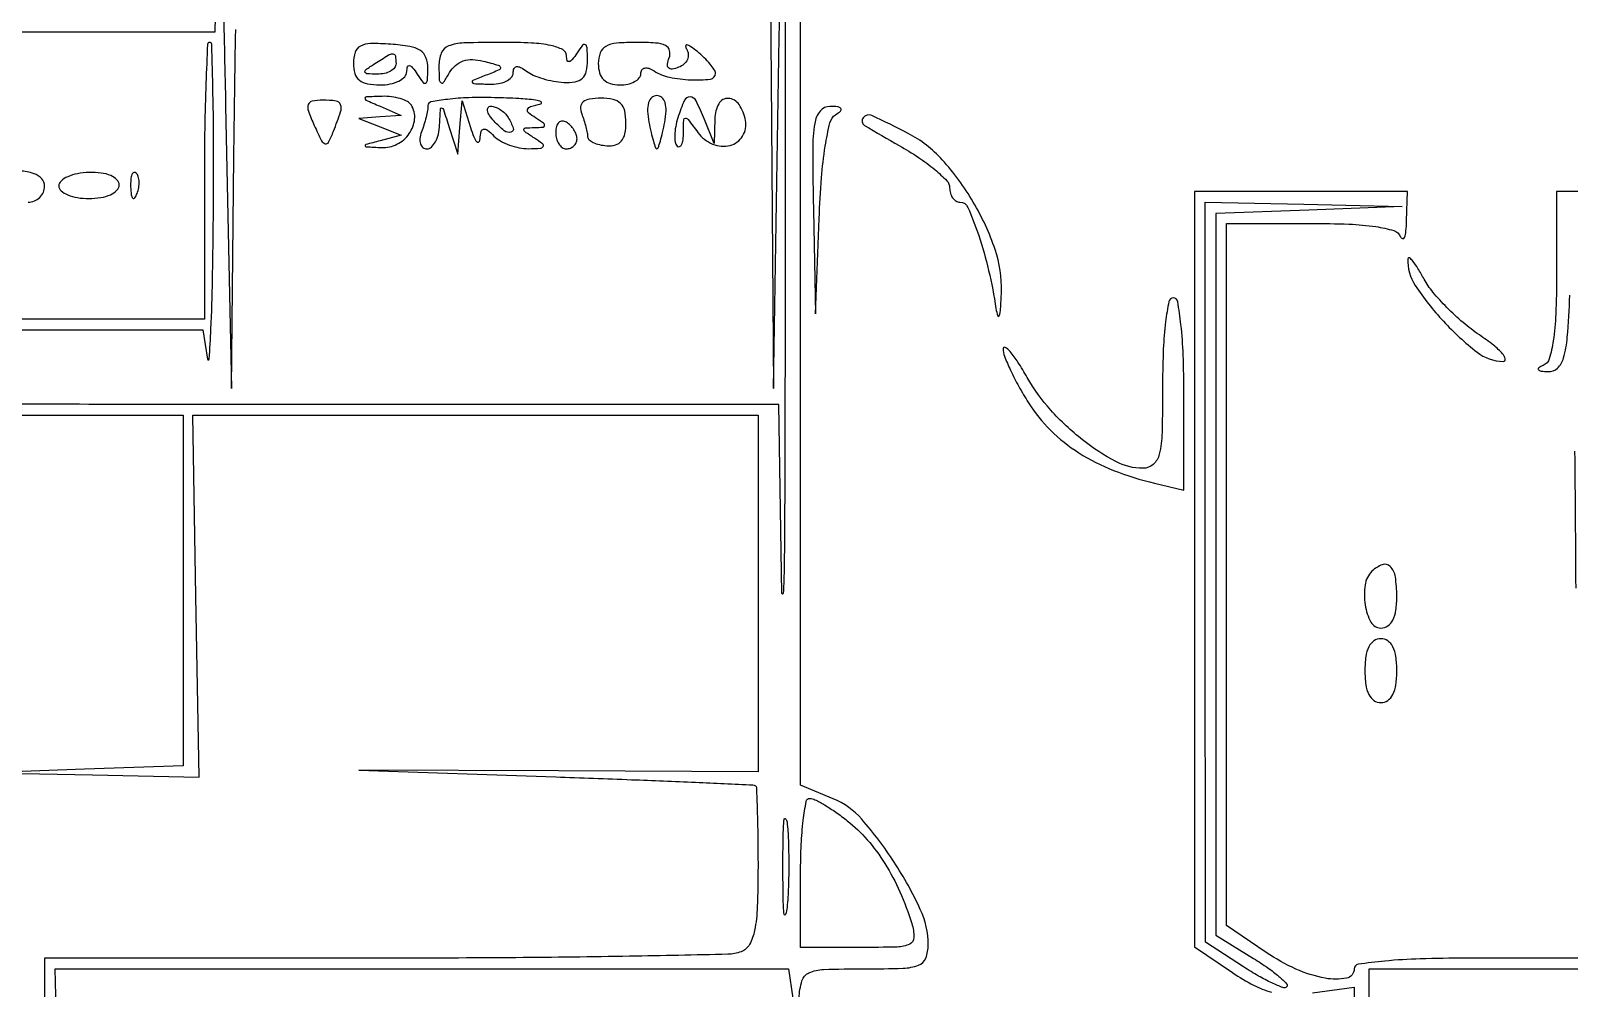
# Model space of a CAD drawing. Extents: x 23 to 255, y 40 to 184.
# Drawn here: x 200.56 to 212.79, y 77.51 to 85.11 of the extents above; entities that cross this region are included whole.
import ezdxf

# ---------------------------------------------------------------- set-up
doc = ezdxf.new("R2010")
doc.units = 0
doc.header["$MEASUREMENT"] = 0

msp = doc.modelspace()

# ---------------------------------------------------------------- linework, layer by layer
for points in [[(207.919475, 175.632891, 0.000007), (191.762556, 175.634099, 0.00002), (173.0434, 175.634494, 0.000013), (151.49745, 175.633531)], [(206.553871, 86.160911, -0.000121), (206.554722, 83.5002, -0.00052), (206.553199, 81.917255, -0.001675), (206.547565, 80.864249, -0.01525), (206.538955, 80.64471, -0.957676), (206.529879, 80.64495), (206.504696, 82.1466), (201.902998, 82.1466, -0.000942), (199.554552, 82.151025, -0.004749)], [(206.665124, 77.43015, -0.057839), (206.688697, 77.567491, -0.219625), (206.744539, 77.631428, -0.098052), (206.860644, 77.658004, -0.007384), (207.1854, 77.6628, 0.007786), (207.492714, 77.667586, 0.08222), (207.615417, 77.691848, 0.211928), (207.672397, 77.747874, 0.09537), (207.692206, 77.85315, 0.108249), (207.629182, 78.135213, 0.035316), (207.421251, 78.510381, 0.035092), (207.164001, 78.851001, 0.115787), (206.937037, 79.014148), (206.6778, 79.121527), (206.6778, 83.454773), (206.6778, 87.788018)], [(206.423614, 87.1803), (206.443217, 84.7269), (206.462819, 82.2735), (206.5086, 85.0653, -0.000489), (206.535989, 86.641521, -0.976375)], [(200.462304, 85.1076), (202.0248, 85.1076), (202.043831, 85.93245, -0.844521)], [(202.090189, 85.327725, -0.001445), (202.1094, 84.5154), (202.155939, 82.2735), (202.174969, 84.11355, -0.002086), (202.189644, 85.124468, -0.014727)], [(200.4597, 82.7388), (201.928961, 82.7388), (201.964205, 82.50615, 0.892515), (201.97864, 82.506683, 0.008665), (201.992819, 82.745674, 0.005634), (202.004796, 83.136123, 0.002544), (202.012124, 83.64825, 0.002883), (202.013945, 84.175396, 0.004808), (202.008651, 84.619167, 0.000929), (201.999588, 85.006338, 0.406834), (201.9825, 85.023, 0.401318), (201.965307, 85.006551, 0.001446), (201.952626, 84.699934, 0.006006), (201.94324, 84.344913, 0.003604), (201.9402, 83.9232), (201.9402, 82.8234), (200.455478, 82.8234)], [(200.539307, 83.754, 0.095165), (200.58965, 83.763669, 0.09695), (200.632456, 83.791277, 0.098802), (200.661113, 83.832477, 0.103052), (200.6712, 83.8809, 0.188641), (200.648132, 83.939866, 0.12648), (200.5866, 83.9796, 0.063857), (200.474404, 84.001668, 0.016668)], [(212.8536, 77.7474), (211.9653, 77.7474, 0.007593), (211.601306, 77.741872, 0.016146), (211.320225, 77.724236, 0.011579), (211.108515, 77.699114, 0.373418), (211.077, 77.6628, -0.360515), (211.015142, 77.588159, -0.092876), (210.846488, 77.587902, -0.059755), (210.61399, 77.660602, -0.043633), (210.377539, 77.79275), (210.0618, 78.0073), (210.0618, 80.79605), (210.0618, 83.5848), (210.73155, 83.5848, -0.009777), (211.035308, 83.57886, -0.02707), (211.248091, 83.558963, -0.03535), (211.390885, 83.527327, -0.228498), (211.443971, 83.47905, 0.239112), (211.460451, 83.464658, 0.378789), (211.476069, 83.472705, 0.068218), (211.488022, 83.5227, 0.017437), (211.493321, 83.60595), (211.5, 83.8386), (210.654, 83.8386), (209.808, 83.8386), (209.808, 80.83835), (209.808, 77.8381), (210.110607, 77.632473, 0.028637), (210.277157, 77.532731, 0.058483), (210.419245, 77.478356, 0.061239)], [(212.9805, 83.8386), (212.6844, 83.8386), (212.6844, 83.16885, -0.009777), (212.67846, 82.865092, -0.02707), (212.658563, 82.652309, -0.03535), (212.626927, 82.509515, -0.228498), (212.57865, 82.456429, 0.045284), (212.543203, 82.438243, 0.443562), (212.540655, 82.423509, 0.197566), (212.560961, 82.411963, 0.020164), (212.617244, 82.407079, 0.206237), (212.691785, 82.435182, 0.131979), (212.740173, 82.515712, 0.050189), (212.769807, 82.680135, 0.007615), (212.790784, 83.01375, -0.95659)], [(200.3328, 82.062), (201.771, 82.062), (201.771, 80.669275), (201.771, 79.276549), (200.98845, 79.248633), (200.2059, 79.220716), (201.0519, 79.203049), (201.8979, 79.185383), (201.872893, 80.623691), (201.847885, 82.062), (204.093643, 82.062), (206.3394, 82.062), (206.339504, 80.64495), (206.339608, 79.2279), (204.753254, 79.234377), (203.1669, 79.240853), (204.732, 79.187231, -0.000931), (205.333582, 79.165498, -0.001521), (205.843565, 79.14457, -0.00016), (206.298997, 79.124347, -0.154213), (206.31825, 79.117304, -0.222552), (206.326837, 79.100651, -0.001298), (206.333187, 78.922064, -0.005072), (206.337875, 78.716495, -0.003164), (206.3394, 78.475551, -0.008934), (206.333664, 78.154584, -0.039888), (206.311988, 77.967701, -0.076697), (206.271568, 77.856382, -0.17758), (206.205581, 77.798751, -0.086447), (206.099756, 77.777966, -0.00084), (205.317863, 77.762484, -0.002753), (204.416121, 77.751112, -0.001776), (203.371481, 77.7474), (200.6712, 77.7474), (200.6712, 70.992791)], [(212.828311, 81.775648, -0.001036), (212.83679, 80.68725)], [(210.745107, 77.471362), (211.077, 77.515878), (211.077, 73.063239, -0.00101)]]:
    msp.add_lwpolyline(points, format="xyb")
for points in [[(203.1246, 84.85645, 0.073164), (203.136494, 84.775601, 0.150196), (203.17178, 84.722935, 0.126389), (203.23548, 84.693652, 0.044891), (203.3361, 84.6846, 0.047987), (203.417137, 84.692395, 0.067455), (203.485852, 84.715664, 0.087009), (203.532418, 84.749959, 0.189774), (203.548895, 84.79035, -0.066727), (203.554535, 84.828836, -0.405416), (203.570369, 84.837937, -0.167501), (203.594956, 84.821809, -0.021149), (203.6322, 84.7692, 0.01744), (203.677604, 84.704044, 0.37449), (203.698815, 84.699509, 0.258423), (203.712657, 84.721635, 0.011442), (203.715505, 84.815359, 0.08824), (203.700749, 84.902081, 0.163068), (203.656953, 84.957605, 0.103991), (203.572347, 84.990656, 0.024489), (203.4207, 85.008359, 0.019929), (203.260938, 85.012736, 0.115905), (203.179738, 84.992586, 0.198075), (203.13852, 84.944213, 0.078813)], [(203.803973, 84.83265, 0.008174), (203.807224, 84.723792, 0.252227), (203.820699, 84.70133, 0.400911), (203.840931, 84.705988, 0.01339), (203.888373, 84.782482, -0.081462), (203.935842, 84.839887, -0.097303), (203.996549, 84.874912, -0.089059), (204.07037, 84.886194, -0.05751), (204.15622, 84.874019, -0.006112), (204.275987, 84.84113, -0.283222), (204.292377, 84.823128, -0.351724), (204.282032, 84.803724, -0.007884), (204.17757, 84.760933, 0.004317), (204.073381, 84.71912, 0.402418), (204.067359, 84.705465, 0.302768), (204.081361, 84.695193, 0.003438), (204.20325, 84.690546, 0.04797), (204.276104, 84.695262, 0.069339), (204.337685, 84.714241, 0.091185), (204.379103, 84.743765, 0.194822), (204.3936, 84.779559, -0.100218), (204.400744, 84.814841, -0.263522), (204.420487, 84.830036, -0.159567), (204.452944, 84.824269, -0.038836), (204.49935, 84.794526, 0.060579), (204.553368, 84.763123, 0.027863), (204.629951, 84.73518, 0.027099), (204.714816, 84.714415, 0.033718), (204.79545, 84.704825, 0.053052), (204.886772, 84.709857, 0.147776), (204.943858, 84.737748, 0.151742), (204.975053, 84.792015, 0.056942), (204.984505, 84.880208, 0.011329), (204.981573, 84.979032, 0.231174), (204.967467, 85.004448, 0.399873), (204.945635, 85.001126, 0.021309), (204.9012, 84.9384, -0.021149), (204.863956, 84.885791, -0.167501), (204.839369, 84.869663, -0.405416), (204.823535, 84.878764, -0.066727), (204.817895, 84.91725, 0.281439), (204.787973, 84.964878, 0.06416), (204.693985, 84.99739, 0.038683), (204.539437, 85.017211, 0.012558), (204.309, 85.023, 0.007724), (204.00125, 85.018246, 0.082574), (203.879056, 84.994026, 0.214274), (203.82274, 84.938023, 0.09517)], [(205.0704, 84.8538, 0.072254), (205.081131, 84.779931, 0.124864), (205.1127, 84.7269, 0.124864), (205.165731, 84.695331, 0.072254), (205.2396, 84.6846, 0.050979), (205.304342, 84.691218, 0.070927), (205.359098, 84.710918, 0.09101), (205.395912, 84.739994, 0.182172), (205.4088, 84.774193, -0.13881), (205.417174, 84.803775, -0.207027), (205.43889, 84.818979, -0.138079), (205.472745, 84.81654, -0.056137), (205.51455, 84.795906, 0.091637), (205.635505, 84.746485, 0.041111), (205.806557, 84.725347, 0.039091), (205.960973, 84.73112, 0.380772), (206.001, 84.77606, 0.146074), (205.992288, 84.805246, 0.027672), (205.958953, 84.850439, 0.027445), (205.912662, 84.900557, 0.022175), (205.85786, 84.949191, 0.017352), (205.805623, 84.98864, 0.097786), (205.773821, 85.002733, 0.514661), (205.764147, 84.994103, 0.10832), (205.772774, 84.968415, -0.119695), (205.785392, 84.927851, -0.121216), (205.777906, 84.886226, -0.110386), (205.75093, 84.849923, -0.086573), (205.708723, 84.824673, -0.052218), (205.657267, 84.810871, -0.241428), (205.62888, 84.820155, -0.239714), (205.619723, 84.848702, -0.051608), (205.63366, 84.900408, 0.156057), (205.636924, 84.957818, 0.22219), (205.604897, 84.996614, 0.093137), (205.52521, 85.017614, 0.017987), (205.375551, 85.023, 0.021221), (205.215324, 85.016197, 0.105743), (205.129694, 84.990123, 0.178999), (205.085729, 84.939001, 0.089243)], [(203.463, 84.8538, -0.17131), (203.451643, 84.821625, -0.095191), (203.41951, 84.794432, -0.075283), (203.371585, 84.77627, -0.055234), (203.31495, 84.770495, -0.011938), (203.232134, 84.773198, -0.327416), (203.216261, 84.786281, -0.309569), (203.223547, 84.806133, -0.011213), (203.2938, 84.8538, -0.007234), (203.400635, 84.920671, -0.137048), (203.438272, 84.931184, -0.364836), (203.457759, 84.914782, -0.042895)], [(203.3361, 84.5154), (203.5053, 84.442692), (203.3361, 84.4308), (203.1669, 84.418908), (203.3361, 84.351657), (203.5053, 84.284407), (203.3361, 84.240517, 0.002038), (203.223162, 84.21073, 0.40244), (203.217619, 84.201558, 0.333575), (203.226693, 84.193833, 0.001815), (203.348199, 84.186814, 0.132543), (203.47074, 84.212865, 0.121544), (203.568275, 84.297538, 0.130462), (203.610919, 84.412746, 0.163593), (203.585182, 84.523034, 0.133501), (203.553986, 84.552201, 0.047637), (203.497139, 84.575645, 0.043106), (203.426696, 84.590644, 0.038944), (203.352257, 84.594054, 0.003282), (203.228163, 84.589257, 0.343362), (203.21599, 84.578864, 0.352087), (203.223208, 84.564811, 0.003353)], [(205.472694, 84.3885, 0.00965), (205.489821, 84.307423, 0.015513), (205.50788, 84.239128, 0.009351), (205.525282, 84.184468, 0.321393), (205.5357, 84.177, 0.321393), (205.546118, 84.184468, 0.009351), (205.56352, 84.239128, 0.015513), (205.581579, 84.307423, 0.00965), (205.598706, 84.3885, 0.036085), (205.609135, 84.477423, 0.083729), (205.600956, 84.543871, 0.135869), (205.575477, 84.584547, 0.187425), (205.5357, 84.6, 0.187425), (205.495923, 84.584547, 0.135869), (205.470444, 84.543871, 0.083729), (205.462265, 84.477423, 0.036085)], [(202.813505, 84.362356, 0.009384), (202.871261, 84.241653, 0.207418), (202.900491, 84.217197, 0.36425), (202.927574, 84.228999, 0.021567), (202.966685, 84.317035, 0.011524), (203.023104, 84.470687, 0.167437), (203.022937, 84.527755, 0.283176), (202.987465, 84.556684, 0.033076), (202.880874, 84.563743, 0.047302), (202.798125, 84.555897, 0.271089), (202.766248, 84.528022, 0.170419), (202.767025, 84.475449, 0.018792)], [(203.7168, 84.520371, -0.044951), (203.713364, 84.482225, -0.01516), (203.701716, 84.427575, -0.014941), (203.685107, 84.367609, -0.016584), (203.665449, 84.310819, 0.061217), (203.652691, 84.259602, 0.107411), (203.656692, 84.216309, 0.150596), (203.676363, 84.187869, 0.168247), (203.707749, 84.177, 0.188913), (203.744174, 84.191272, 0.083111), (203.776367, 84.232915, 0.065134), (203.799702, 84.294503, 0.046989), (203.809833, 84.36735, -0.003158), (203.816243, 84.49394, -0.47836), (203.826582, 84.501345, -0.25058), (203.839699, 84.48883, -0.001977), (203.886, 84.3462), (203.953734, 84.1347), (203.9706, 84.3462), (203.987466, 84.5577), (204.0552, 84.3462, 0.01761), (204.081978, 84.271721, 0.082293), (204.105514, 84.232862, 0.46185), (204.121447, 84.232916, 0.159712), (204.131367, 84.25737, -0.040436), (204.140035, 84.314932, -0.29582), (204.159193, 84.333334, -0.221862), (204.18888, 84.32586, -0.025538), (204.24132, 84.27852, 0.069685), (204.292776, 84.239706, 0.03941), (204.363964, 84.207202, 0.038481), (204.44242, 84.185267, 0.050837), (204.51627, 84.178295, 0.011438), (204.610153, 84.181145, 0.257524), (204.632378, 84.194996, 0.375335), (204.627881, 84.216227, 0.01755), (204.5628, 84.2616, -0.007698), (204.488083, 84.311533, -0.246379), (204.4782, 84.330373, -0.392993), (204.489738, 84.342785, -0.013145), (204.5628, 84.3462, 0.015234), (204.631123, 84.349679, 0.358028), (204.644089, 84.362226, 0.275481), (204.635647, 84.380959, 0.011321), (204.571671, 84.423527, -0.032701), (204.516079, 84.464048, -0.320224), (204.509137, 84.490595, -0.229963), (204.532614, 84.512672, -0.02003), (204.613971, 84.534537, 0.689068), (204.616072, 84.549282, 0.093694), (204.571883, 84.563869, 0.02007), (204.438585, 84.576151, 0.006957), (204.24555, 84.583456, 0.013449), (204.042833, 84.582852, 0.022221), (203.87212, 84.570142, 0.01816), (203.740939, 84.549636, 0.359207)], [(204.354779, 84.425171, -0.054386), (204.394416, 84.342039, -0.44121), (204.376595, 84.30901, -0.235763), (204.323456, 84.320788, -0.036267), (204.242215, 84.397033, -0.036357), (204.206013, 84.442546, -0.09576), (204.189537, 84.48063, -0.218285), (204.194733, 84.504714, -0.236389), (204.216072, 84.5154, -0.09137), (204.251913, 84.508795, -0.053114), (204.291031, 84.488895, -0.050715), (204.327296, 84.459685, -0.059523)], [(204.938507, 84.455606, -0.014379), (204.95661, 84.404043, -0.013974), (204.971908, 84.351034, -0.014018), (204.982733, 84.303729, -0.049274), (204.9858, 84.272684, 0.219039), (204.99671, 84.248974, 0.067899), (205.030532, 84.227167, 0.053548), (205.079771, 84.210297, 0.036994), (205.13808, 84.201536, 0.088205), (205.206331, 84.208437, 0.151093), (205.25389, 84.239368, 0.124047), (205.281564, 84.297038, 0.050185), (205.29036, 84.384457, 0.0546), (205.280038, 84.478699, 0.146117), (205.247496, 84.537099, 0.142797), (205.187694, 84.568887, 0.051269), (205.090787, 84.57885, 0.036641), (205.001284, 84.572282, 0.134274), (204.949701, 84.549651, 0.211478), (204.929869, 84.510952, 0.10619)], [(205.702876, 84.424425, 0.031652), (205.685225, 84.353541, 0.038895), (205.678215, 84.28573, 0.042888), (205.6816, 84.229809, 0.161178), (205.697175, 84.198825, 0.289599), (205.71594, 84.194596, 0.200586), (205.732505, 84.209663, 0.079177), (205.743754, 84.248961, 0.030199), (205.7472, 84.30597, -0.008783), (205.748983, 84.407494, -0.403063), (205.762678, 84.420756, -0.235212), (205.784654, 84.409897, -0.004616), (205.861866, 84.306324, 0.137308), (205.978396, 84.214661, 0.162006), (206.117718, 84.204559, 0.19587), (206.217514, 84.278193, 0.187097), (206.239902, 84.402384, 0.097788), (206.188482, 84.528728, 0.236988), (206.103622, 84.57776, 0.290261), (206.027693, 84.535642, 0.118599), (205.995638, 84.4167), (205.990275, 84.2193), (205.913764, 84.40965, 0.019945), (205.847262, 84.557742, 0.265726), (205.79945, 84.589713, 0.318179), (205.754477, 84.562377, 0.025307)], [(206.779797, 83.69055), (206.797193, 82.8657), (206.825658, 83.624308, -0.009907), (206.844118, 83.946022, -0.020054), (206.873785, 84.19792, -0.019605), (206.910887, 84.384261, -0.194628), (206.956311, 84.447863, 0.042228), (206.995349, 84.477573, 0.376801), (206.997633, 84.497327, 0.220451), (206.974904, 84.510683, 0.022144), (206.91045, 84.514105, 0.231389), (206.832832, 84.476991, 0.128872), (206.789747, 84.378845, 0.040295), (206.773817, 84.171801, 0.004332)], [(204.732, 84.308893, 0.062283), (204.738306, 84.258462, 0.080552), (204.756851, 84.215744, 0.097988), (204.784335, 84.187154, 0.153634), (204.8166, 84.177, 0.092995), (204.848895, 84.183059, 0.096318), (204.876349, 84.200385, 0.099231), (204.894723, 84.226233, 0.105429), (204.9012, 84.256607, 0.089642), (204.894999, 84.290919, 0.053229), (204.876349, 84.328189, 0.051032), (204.848961, 84.362595, 0.06081), (204.8166, 84.3885, 0.139169), (204.784482, 84.397632, 0.191142), (204.756851, 84.386683, 0.138808), (204.738198, 84.355561, 0.066118)], [(207.46035, 84.203016, -0.01994), (207.614255, 84.109128, -0.027318), (207.744157, 84.011952, -0.026556), (207.839335, 83.923287, -0.194319), (207.8622, 83.866674, 0.070373), (207.868291, 83.823612, 0.086075), (207.886054, 83.787098, 0.100186), (207.912438, 83.762685, 0.137583), (207.943404, 83.754, -0.300513), (208.007842, 83.711426, -0.019034), (208.09285, 83.488978, -0.024396), (208.172167, 83.211239, -0.019984), (208.230308, 82.908, 0.040511), (208.243909, 82.850025, 0.725886), (208.256531, 82.84998, 0.064438), (208.267363, 82.906328, 0.00691), (208.273679, 83.039487, 0.090938), (208.223536, 83.376275, 0.050655), (208.049902, 83.754476, 0.050627), (207.803519, 84.090424, 0.090141), (207.532824, 84.299234, 0.010366), (207.243645, 84.441255, 0.354025), (207.17448, 84.423983, 0.442273), (207.185931, 84.363547, 0.010708)], [(200.784, 83.882526, 0.219268), (200.801687, 83.844134, 0.077905), (200.854412, 83.811671, 0.059235), (200.931919, 83.789546, 0.039954), (201.0237, 83.7822, 0.040197), (201.117959, 83.78979, 0.065002), (201.194933, 83.812804, 0.088722), (201.245738, 83.847362, 0.201798), (201.2634, 83.889342, 0.200087), (201.245828, 83.931494, 0.096419), (201.196278, 83.964573, 0.067864), (201.119718, 83.985011, 0.038464), (201.0237, 83.989668, 0.039864), (200.931924, 83.979707, 0.058202), (200.854412, 83.955384, 0.075549), (200.801582, 83.921436, 0.215452)], [(201.354679, 83.87385, 0.018894), (201.359674, 83.810711, 0.168741), (201.37163, 83.786028, 0.470617), (201.387048, 83.787487, 0.054073), (201.405791, 83.822737, 0.051402), (201.418992, 83.869003, 0.05415), (201.422158, 83.916172, 0.060344), (201.415461, 83.957229, 0.126455), (201.399113, 83.984887, 0.296942), (201.380597, 83.988797, 0.208169), (201.364976, 83.973354, 0.077125), (201.355609, 83.932747, 0.028489)], [(210.71745, 83.69101), (209.9772, 83.662813), (209.9772, 80.796606), (209.9772, 77.9304), (210.27775, 77.74465, -0.014192), (210.390235, 77.670638, -0.024584), (210.478644, 77.602095, -0.022819), (210.539775, 77.544655, -0.409968), (210.539597, 77.520197, -0.295106), (210.510468, 77.513943, -0.01746), (210.423228, 77.550557, -0.02178), (210.316762, 77.605421, -0.013894), (210.197794, 77.677897), (209.894694, 77.8743), (209.893647, 80.81415), (209.8926, 83.754), (210.67515, 83.736603), (211.4577, 83.719207)], [(211.503387, 83.304288, 0.159723), (211.561763, 83.091483, 0.040755), (211.785554, 82.806654, 0.040738), (212.052498, 82.56196, 0.160416), (212.259889, 82.488042, 0.476726), (212.276442, 82.507483, 0.137527), (212.2562, 82.548576, 0.044081), (212.183576, 82.616455, 0.016675), (212.071253, 82.698385, -0.027148), (211.941844, 82.796993, -0.021386), (211.812688, 82.916876, -0.021854), (211.702089, 83.038941, -0.048854), (211.632001, 83.142535, 0.012779), (211.583605, 83.226525, 0.030875), (211.542565, 83.285241, 0.075653), (211.51552, 83.310335, 0.585498)], [(209.5542, 82.3158, -0.005727), (209.549697, 81.922667, -0.051194), (209.528153, 81.751505, -0.155008), (209.480127, 81.670482, -0.184076), (209.397511, 81.639, -0.122705), (209.183462, 81.692333, -0.04431), (208.918781, 81.864589, -0.042824), (208.665102, 82.101437, -0.054747), (208.47823, 82.360602, 0.013091), (208.404943, 82.482444, 0.032577), (208.34346, 82.566272, 0.087583), (208.304291, 82.599138, 0.572974), (208.286592, 82.589069, 0.09792), (208.297706, 82.528766, 0.015621), (208.34563, 82.418116, 0.016783), (208.4114, 82.289762, 0.014003), (208.489528, 82.157962, 0.057482), (208.664341, 81.94087, 0.052916), (208.888579, 81.762378, 0.048502), (209.163872, 81.622666, 0.035681), (209.49075, 81.52106), (209.7234, 81.466576), (209.7234, 82.229588, 0.00914), (209.717757, 82.538221, 0.018468), (209.699905, 82.780697, 0.014448), (209.674407, 82.96253, 0.365761), (209.6388, 82.9926, 0.358912), (209.603791, 82.963754, 0.01702), (209.577994, 82.80225, 0.020476), (209.559945, 82.586366, 0.010616)], [(211.218, 80.8212, 0.160479), (211.163221, 80.712596, 0.076123), (211.163704, 80.554071, 0.084686), (211.209689, 80.417127, 0.276183), (211.2885, 80.37, 0.152103), (211.343402, 80.387097, 0.12651), (211.383675, 80.43345, 0.082504), (211.407874, 80.511952, 0.033607), (211.4154, 80.6238, 0.038338), (211.403618, 80.777229, 0.159359), (211.36218, 80.85894, 0.292752), (211.298674, 80.872862, 0.108326)], [(211.1616, 80.0316, 0.033607), (211.169126, 79.919752, 0.082504), (211.193325, 79.84125, 0.12651), (211.233598, 79.794897, 0.152103), (211.2885, 79.7778, 0.152103), (211.343402, 79.794897, 0.12651), (211.383675, 79.84125, 0.082504), (211.407874, 79.919752, 0.033607), (211.4154, 80.0316, 0.033607), (211.407874, 80.143448, 0.082504), (211.383675, 80.22195, 0.12651), (211.343402, 80.268303, 0.152103), (211.2885, 80.2854, 0.152103), (211.233598, 80.268303, 0.12651), (211.193325, 80.22195, 0.082504), (211.169126, 80.143448, 0.033607)], [(207.048781, 78.83973, -0.047518), (207.207742, 78.688197, -0.038641), (207.347783, 78.498967, -0.035867), (207.466352, 78.275686, -0.02932), (207.561083, 78.02235, -0.071257), (207.578399, 77.912924, -0.296488), (207.544495, 77.859061, -0.101867), (207.445473, 77.835927, -0.006618), (207.148801, 77.832), (206.6778, 77.832), (206.6778, 78.4242, -0.011602), (206.683069, 78.651247, -0.019143), (206.6993, 78.842441, -0.013782), (206.72201, 78.99217, -0.362963), (206.750991, 79.0164, -0.117781), (206.791994, 79.006605, -0.016625), (206.868658, 78.964503, -0.018193), (206.957423, 78.907377, -0.014575)], [(206.570654, 78.151486, -0.057523), (206.558646, 78.093587, -0.807686), (206.547541, 78.094785, -0.022011), (206.539702, 78.224144, -0.003921), (206.537602, 78.4665, -0.004138), (206.539413, 78.709571, -0.018464), (206.546916, 78.851955, -0.661512), (206.558238, 78.855611, -0.153636), (206.570095, 78.828286, -0.016947), (206.58047, 78.68168, -0.008983), (206.583893, 78.499533, -0.00893), (206.580714, 78.312937, -0.013671)]]:
    msp.add_lwpolyline(points, format="xyb", close=True)
for points in [[(200.767805, 77.13405), (200.7558, 77.6628), (203.668881, 77.6628), (206.581961, 77.6628), (206.617205, 77.43015)], [(211.199134, 73.32), (211.196045, 77.6628), (213.632222, 77.6628), (216.0684, 77.6628), (216.0684, 74.408994)]]:
    msp.add_lwpolyline(points)

doc.saveas('drawing.dxf')
